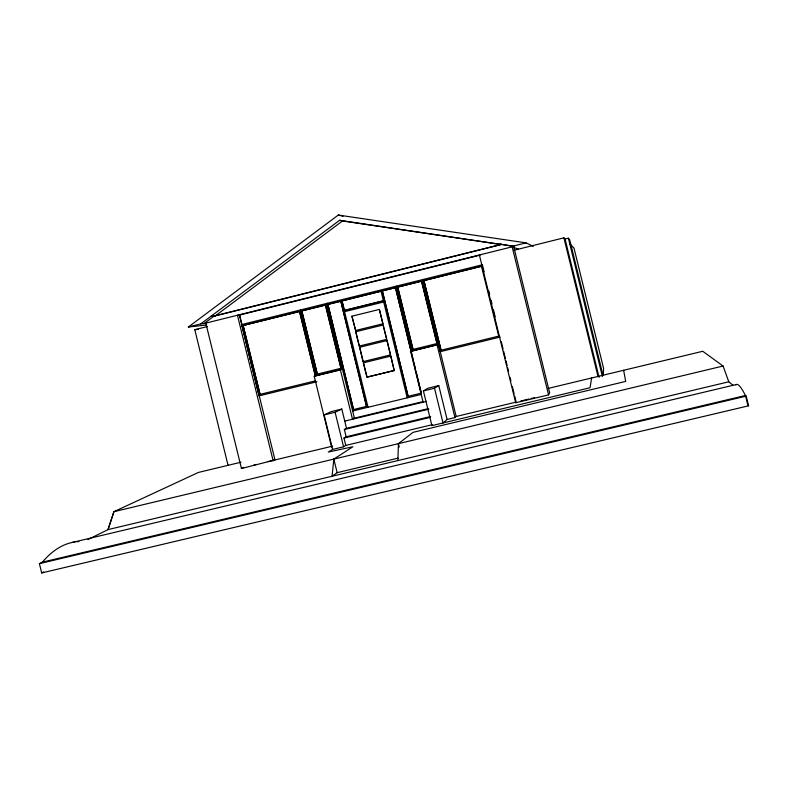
<?xml version="1.0" encoding="UTF-8"?>
<svg xmlns="http://www.w3.org/2000/svg" width="788" height="788" viewBox="0 0 788 788"><rect width="100%" height="100%" fill="white"/><g stroke="black" fill="none" stroke-linecap="round" stroke-linejoin="round"><path stroke-width="1.18" d="M397.881 460.586L398.423 443.664L413.03 432.356L625.692 381.412L623.643 370.281M603.293 375.374L603.588 368.41L573.999 248.102L569.783 243.817M432.267 424.693L345.774 445.427L343.578 446.806L332.595 449.436L328.3 452.056L352.876 446.757L333.826 459.108L332.063 476.257L337.146 472.662L398.176 458.124M591.63 377.974L590.045 387.735L431.923 425.628L423.402 390.917L427.953 388.218L438.778 385.598L447.101 419.472L443.033 422.969L434.503 388.228L438.778 385.598M205.816 323.129L241.463 468.525L274.982 459.946L239.453 315.072L480.089 255.135L479.39 254.987L515.707 402.747L548.556 394.867L549.63 392.798L513.904 247.471M515.707 402.747L516.14 402.166M447.101 419.472L454.942 417.591L456.183 416.488L516.209 402.087M206.643 325.02L188.381 326.99L338.308 215.055L526.059 242.871L533.269 246.339M188.381 326.99L200.743 323.907L339.589 220.295L501.06 244.447M200.743 323.907L204.043 323.563L214.228 315.968M215.291 315.88L342.514 220.965L501.345 244.546L215.291 315.88L211.007 316.254M345.774 445.427L343.982 438.089L346.159 436.798L430.662 416.497M346.159 436.798L344.366 429.519L346.523 428.308L427.914 408.716M354.57 418.103L352.502 419.226L340.386 369.877L342.563 369.168M413.217 359.929L395.468 287.659L327.739 304.444L340.918 301.203L366.558 406.401L340.741 301.213M75.067 541.957A438.965 133.517 82.1 0 0 42.385 562.159L39.4 563.647L41.675 572.945L43.665 571.93M499.011 337.323L481.468 266.265L423.934 280.548L441.053 350.217L498.715 336.121M241.463 468.525L243.65 467.402M352.817 410.942L421.531 394.384M87.931 539.573L108.035 529.595L728.792 381.796L733.195 385.411M332.595 449.436L324.134 414.921L335.107 412.272L341.805 409.061L346.523 428.308M324.134 414.921L331.098 411.651L341.805 409.061M422.575 279.651L440.265 351.655M394.217 370.527L390.838 356.097L363.396 362.825L366.913 377.176L394.217 370.527L387.016 340.544L390.543 354.905L363.101 361.623L359.574 347.281L387.016 340.544M441.053 350.217L423.934 280.548M423.107 402.195L410.646 351.438L438.492 344.454L456.183 416.488M437.005 343.548L421.55 281.149L397.704 287.068L413.01 349.429L437.005 343.548L421.55 281.149M410.646 351.438L412.252 350.867M413.01 349.429L397.704 287.068M363.396 362.825L367.08 377.107L394.364 370.468M484.118 271.87L482.374 264.758L241.68 324.558L259.163 395.852L239.591 315.033L237.454 315.249L273.18 460.921M363.101 361.623L359.742 347.232M260.04 394.374L243.137 325.454L260.04 394.374L315.436 380.84M331.63 447.17L314.235 376.27L316.618 375.502M317.308 374.083L301.794 310.886L317.308 374.083L341.086 368.262M386.721 339.342L359.279 346.08L355.762 331.738L383.195 324.981L386.721 339.342L383.047 325.011M359.279 346.08L355.762 331.738M500.173 244.132L514.003 246.368L204.043 323.563M214.001 316.027L501.276 244.388L514.003 246.368M513.224 246.073L526.059 242.871M228.047 465.314L194.794 329.689L207.382 326.557M513.934 250.279L563.913 237.848L565.055 239.01L599.077 377.344M565.055 239.01L568.384 238.183L569.635 239.591L603.047 375.433M243.137 325.454L299.647 311.447L315.436 375.787M301.794 310.886L325.562 305.015L340.8 367.07M243.384 325.424L299.647 311.447M302.001 310.866L325.562 305.015M368.035 407.307L341.923 300.918L381.047 291.205L407.229 397.841M408.42 397.546L382.239 290.91L395.468 287.659M397.841 287.068L421.679 281.149M424.062 280.548L481.468 266.265M383.401 300.789L344.267 310.482L383.549 300.77M344.563 311.674L383.697 301.981M351.94 316.195L355.634 330.507L351.94 316.195L379.373 309.428L382.899 323.789L379.649 310.531M355.467 330.536L382.899 323.789M438.374 344.494L412.114 350.916L396.354 286.162M342.386 369.227L316.421 375.571L300.533 309.97M314.235 376.27L340.386 369.877M259.163 395.852L316.904 381.747M440.147 351.704L500.213 337.037M423.402 390.917L434.503 388.228M366.716 406.312L353.536 409.553L327.926 304.424M421.363 393.104L408.125 396.354L382.387 290.9M352.384 418.635L423.422 401.496M344.76 421.087L426.456 401.387M344.366 429.519L428.869 409.179M241.029 462.201L198.389 472.445L113.915 511.688L108.035 529.595L113.915 511.688L723.079 366.036L728.792 381.796M548.084 388.435L702.758 351.281L723.079 366.036M343.982 438.089L430.406 417.335M253.943 464.999L256.277 464.437M267.969 461.63L332.694 446.106M520.809 400.984L528.856 399.053M531.161 398.501L534.609 397.674M72.21 542.459L736.475 384.475M42.385 562.159L745.448 395.487L746.216 396.118L748.6 405.81L41.675 572.945M39.4 563.647L746.216 396.118M194.794 329.689L198.428 329.276M326.449 303.528L354.403 418.201M327.631 303.232L353.822 410.745M395.172 286.458L421.235 393.182M339.589 220.295L342.514 220.965M338.308 215.055L343.036 216.227M500.39 244.083L501.276 244.388M518.465 249.156L512.17 246.831L548.556 394.867M748.6 405.81L747.822 405.13L745.714 396.561M568.384 238.183L602.416 376.536M563.913 237.848L597.994 376.447M488.777 290.841L489.653 294.397M491.111 300.326L491.988 303.882M493.446 309.802L495.189 316.914M501.306 341.805L503.049 348.907M503.63 351.271L505.384 358.373M505.965 360.746L507.127 365.474M507.708 367.848L508.575 371.394M510.033 377.314L510.91 380.86M512.427 386.711L514.111 393.882M514.751 396.177L515.854 400.984M437.104 344.977L454.942 417.591M413.798 362.303L415.542 369.414M416.123 371.778L421.068 391.922M398.423 443.664L399.26 447.062M342.1 300.908L344.445 310.462M325.375 305.035L340.909 368.321M335.107 412.272L343.578 446.806M299.44 311.467L315.239 375.856M333.826 459.108L337.146 472.662M735.864 384.918A457.493 24.261 75.2 0 1 745.448 395.487M76.978 541.74A438.965 133.517 82.1 0 1 78.889 541.612"/></g></svg>
